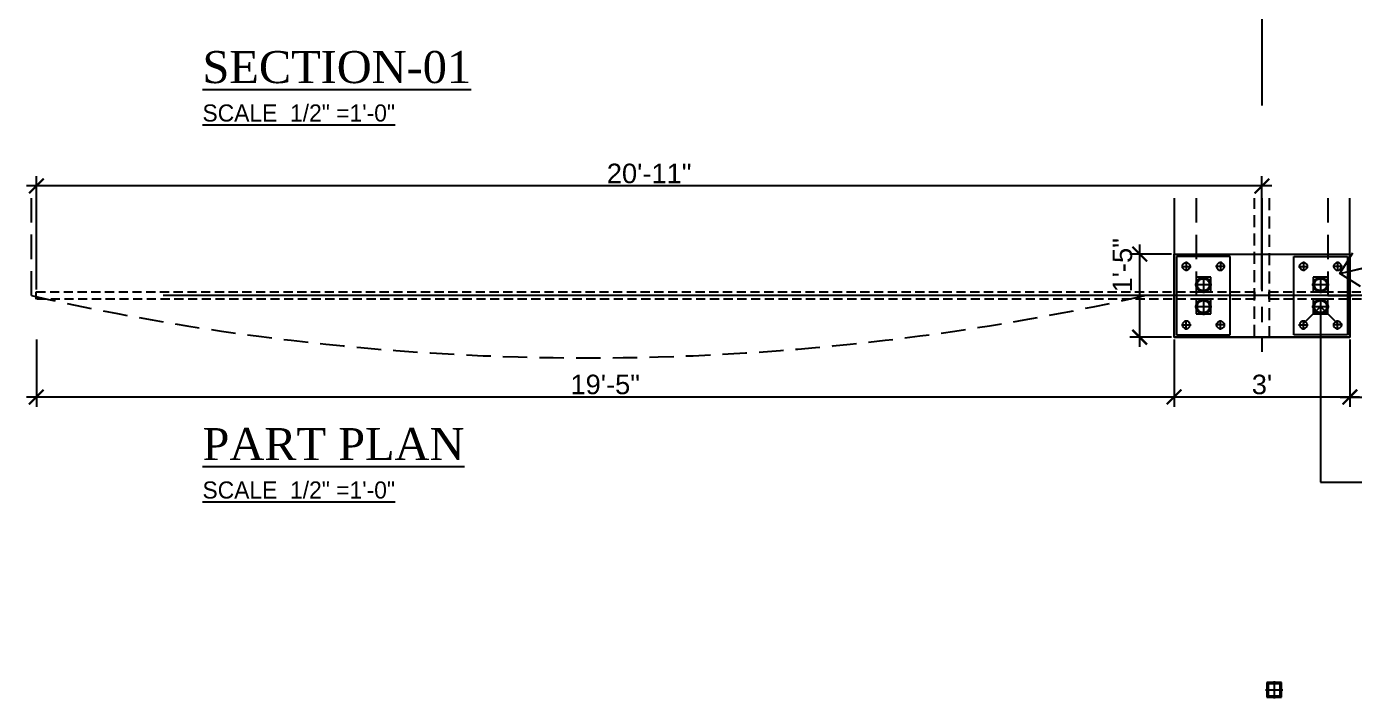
# Model space of a CAD drawing. Header units: inches. Extents: x 7915 to 10666, y -851 to 1175.
# Drawn here: x 9950.3 to 10222.3, y 511.5 to 649.1 of the extents above; entities that cross this region are included whole.
import ezdxf

# ---------------------------------------------------------------- set-up
doc = ezdxf.new("R2010")
doc.units = ezdxf.units.IN
doc.header["$LTSCALE"] = 10
doc.header["$MEASUREMENT"] = 0
for name, pattern in [('Amconstr', [9999, 9999, 0]), ('CENTER2', [28.575, 19.05, -3.175, 3.175, -3.175]), ('DASHED', [0.75, 0.5, -0.25]), ('HIDDEN', [9.525, 6.35, -3.175]), ('HIDDEN2', [0.1875, 0.125, -0.0625])]:
    doc.linetypes.add(name, pattern=pattern)
for name, color, linetype in [('DIM DET', 2, 'Continuous'), ('PARK LINE', 2, 'Continuous'), ('SHADE COL', 4, 'Continuous'), ('SHADE I SEC BEAM', 11, 'HIDDEN2'), ('TEFLONE', 41, 'Continuous'), ('TEXT', 3, 'Continuous'), ('TEXT DET', 2, 'Continuous'), ('WALL', 4, 'Continuous')]:
    doc.layers.add(name, color=color, linetype=linetype)
doc.styles.add('1-2 INCH', font='arial.ttf', dxfattribs={"height": 4})
doc.styles.add('1-5 INCH', font='GOTHIC.TTF', dxfattribs={"height": 1})
doc.styles.add('style1', font='times.ttf')
doc.dimstyles.new('1-2 INCH', dxfattribs={"dimtxt": 4, "dimasz": 3, "dimexe": 2, "dimexo": 0.5, "dimgap": 0.5, "dimtad": 1, "dimdec": 4, "dimzin": 0, "dimdsep": 46, "dimlunit": 4, "dimtxsty": '1-2 INCH', "dimblk": 'ARCHTICK', "dimcen": 2, "dimdle": 2, "dimclrd": 1, "dimclre": 8, "dimclrt": 3, "dimadec": 3, "dimazin": 0, "dimtfac": 1, "dimtdec": 4, "dimtofl": 0, "dimtmove": 2, "dimatfit": 3, "dimldrblk": 'AERO', "dimfxl": 0, "dimtolj": 1, "dimtzin": 0, "dimarcsym": 0})
doc.dimstyles.new('DET-DIM', dxfattribs={"dimtxt": 1, "dimasz": 0.75, "dimexe": 1, "dimexo": 1, "dimgap": 0.5, "dimtad": 1, "dimdec": 4, "dimzin": 0, "dimdsep": 46, "dimlunit": 4, "dimtxsty": '1-5 INCH', "dimblk": 'ARCHTICK', "dimcen": 2, "dimclrd": 1, "dimclre": 8, "dimclrt": 2, "dimadec": 3, "dimazin": 0, "dimtfac": 1, "dimtdec": 4, "dimtofl": 0, "dimtmove": 2, "dimatfit": 3, "dimldrblk": 'AERO', "dimfxl": 0, "dimtolj": 1, "dimtzin": 0, "dimarcsym": 0})

# ---------------------------------------------------------------- blocks, each defined once
blk = doc.blocks.new('_ArchTick')
at = {"color": 0, "const_width": 0.15}
blk.add_lwpolyline([(-0.5, -0.5), (0.5, 0.5)], dxfattribs=at)
blk = doc.blocks.new('*D267')
at = {"layer": 'Defpoints', "color": 0}
for p in [(10185.33, 585.49), (10221.33, 585.49), (10185.33, 573.24)]:
    blk.add_point(p, dxfattribs=at)
at = {"layer": 'DIM DET', "color": 8, "linetype": 'HIDDEN', "lineweight": -2}
for p, q in [((10185.33, 584.99), (10185.33, 571.24)), ((10221.33, 584.99), (10221.33, 571.24))]:
    blk.add_line(p, q, dxfattribs=at)
at = {"layer": 'DIM DET', "color": 1, "lineweight": -2}
blk.add_line((10223.33, 573.24), (10183.33, 573.24), dxfattribs=at)
at = {"layer": 'DIM DET', "color": 1, "lineweight": -2, "xscale": 3, "yscale": 3, "zscale": 3, "rotation": 180}
blk.add_blockref('_ArchTick', (10185.33, 573.24), dxfattribs=at)
at = {"layer": 'DIM DET', "color": 1, "lineweight": -2, "xscale": 3, "yscale": 3, "zscale": 3}
blk.add_blockref('_ArchTick', (10221.33, 573.24), dxfattribs=at)
at = {"layer": 'DIM DET', "color": 3, "insert": (10203.33, 575.79), "char_height": 4, "attachment_point": 5, "style": '1-2 INCH'}
blk.add_mtext("\\A1;3'", dxfattribs=at)
blk = doc.blocks.new('AERO')
blk.add_line((0, 0), (-1, 0))
blk.add_lwpolyline([(-0.707, 0.707), (0, 0), (-0.707, -0.707)])
blk = doc.blocks.new('*D268')
at = {"layer": 'Defpoints', "color": 0}
for p in [(9952.33, 585.49), (10185.33, 585.49), (9952.33, 573.24)]:
    blk.add_point(p, dxfattribs=at)
at = {"layer": 'DIM DET', "color": 8, "linetype": 'HIDDEN', "lineweight": -2}
for p, q in [((9952.33, 584.99), (9952.33, 571.24)), ((10185.33, 584.99), (10185.33, 571.24))]:
    blk.add_line(p, q, dxfattribs=at)
at = {"layer": 'DIM DET', "color": 1, "lineweight": -2}
blk.add_line((10187.33, 573.24), (9950.33, 573.24), dxfattribs=at)
at = {"layer": 'DIM DET', "color": 1, "lineweight": -2, "xscale": 3, "yscale": 3, "zscale": 3, "rotation": 180}
blk.add_blockref('_ArchTick', (9952.33, 573.24), dxfattribs=at)
at = {"layer": 'DIM DET', "color": 1, "lineweight": -2, "xscale": 3, "yscale": 3, "zscale": 3}
blk.add_blockref('_ArchTick', (10185.33, 573.24), dxfattribs=at)
at = {"layer": 'DIM DET', "color": 3, "insert": (10068.83, 575.79), "char_height": 4, "attachment_point": 5, "style": '1-2 INCH'}
blk.add_mtext('\\A1;19\'-5"', dxfattribs=at)
blk = doc.blocks.new('*D269')
at = {"layer": 'Defpoints', "color": 0}
for p in [(10221.33, 585.49), (10454.33, 585.49), (10454.33, 573.24)]:
    blk.add_point(p, dxfattribs=at)
at = {"layer": 'DIM DET', "color": 8, "linetype": 'HIDDEN', "lineweight": -2}
for p, q in [((10221.33, 584.99), (10221.33, 571.24)), ((10454.33, 584.99), (10454.33, 571.24))]:
    blk.add_line(p, q, dxfattribs=at)
at = {"layer": 'DIM DET', "color": 1, "lineweight": -2}
blk.add_line((10219.33, 573.24), (10456.33, 573.24), dxfattribs=at)
at = {"layer": 'DIM DET', "color": 1, "lineweight": -2, "xscale": 3, "yscale": 3, "zscale": 3, "rotation": 180}
blk.add_blockref('_ArchTick', (10221.33, 573.24), dxfattribs=at)
at = {"layer": 'DIM DET', "color": 1, "lineweight": -2, "xscale": 3, "yscale": 3, "zscale": 3}
blk.add_blockref('_ArchTick', (10454.33, 573.24), dxfattribs=at)
at = {"layer": 'DIM DET', "color": 3, "insert": (10337.83, 575.79), "char_height": 4, "attachment_point": 5, "style": '1-2 INCH'}
blk.add_mtext('\\A1;19\'-5"', dxfattribs=at)
blk = doc.blocks.new('*D270')
at = {"layer": 'Defpoints', "color": 0}
for p in [(9952.33, 616.44), (9952.33, 594.74), (10203.33, 594.74)]:
    blk.add_point(p, dxfattribs=at)
at = {"layer": 'DIM DET', "color": 8, "linetype": 'HIDDEN', "lineweight": -2}
for p, q in [((9952.33, 595.24), (9952.33, 618.44)), ((10203.33, 595.24), (10203.33, 618.44))]:
    blk.add_line(p, q, dxfattribs=at)
at = {"layer": 'DIM DET', "color": 1, "lineweight": -2}
blk.add_line((10205.33, 616.44), (9950.33, 616.44), dxfattribs=at)
at = {"layer": 'DIM DET', "color": 1, "lineweight": -2, "xscale": 3, "yscale": 3, "zscale": 3, "rotation": 180}
blk.add_blockref('_ArchTick', (9952.33, 616.44), dxfattribs=at)
at = {"layer": 'DIM DET', "color": 1, "lineweight": -2, "xscale": 3, "yscale": 3, "zscale": 3}
blk.add_blockref('_ArchTick', (10203.33, 616.44), dxfattribs=at)
at = {"layer": 'DIM DET', "color": 3, "insert": (10077.83, 618.98), "char_height": 4, "attachment_point": 5, "style": '1-2 INCH'}
blk.add_mtext('\\A1;20\'-11"', dxfattribs=at)
blk = doc.blocks.new('A$Cb01bacc0')
at = {"layer": 'SHADE COL', "linetype": 'Amconstr', "lineweight": 25}
h = blk.add_hatch(color=250, dxfattribs=at)
h.dxf.hatch_style = 1
edge = h.paths.add_edge_path(flags=17)
edge.add_arc((0, 0), 1.25, 0, 360)
edge = h.paths.add_edge_path()
edge.add_arc((0, 0), 1.5, 0, 360)
at = {"layer": 'SHADE COL', "color": 250, "linetype": 'Amconstr', "lineweight": 25}
for p, q in [((1.75, 0), (-1.75, 0)), ((0, -1.75), (0, 1.75))]:
    blk.add_line(p, q, dxfattribs=at)
at = {"layer": 'SHADE COL', "color": 1, "linetype": 'Amconstr', "lineweight": 25}
blk.add_lwpolyline([(-1.5, -1.5), (1.5, -1.5), (1.5, 1.5), (-1.5, 1.5)], close=True, dxfattribs=at)
at = {"layer": 'SHADE COL', "linetype": 'Amconstr', "lineweight": 25}
for radius in [1.5, 1.25]:
    blk.add_circle((0, 0), radius, dxfattribs=at)
blk = doc.blocks.new('A$Cdadfba19')
at = {"layer": 'SHADE COL', "color": 250, "linetype": 'Amconstr', "lineweight": 25}
for p, q in [((1, 0), (-1, 0)), ((0, 1), (0, -1))]:
    blk.add_line(p, q, dxfattribs=at)
at = {"layer": 'SHADE COL', "color": 1, "linetype": 'Amconstr', "lineweight": 25}
blk.add_lwpolyline([(-0.31, 0.75), (-0.75, 0.31), (-0.75, -0.31), (-0.31, -0.75), (0.31, -0.75), (0.75, -0.31), (0.75, 0.31), (0.31, 0.75)], close=True, dxfattribs=at)
blk = doc.blocks.new('A$Cc3f53ee2')
at = {"layer": 'SHADE COL', "linetype": 'Amconstr', "lineweight": 25}
h = blk.add_hatch(color=250, dxfattribs=at)
h.dxf.hatch_style = 1
h.paths.add_polyline_path([(1.25, 1.25), (-1.25, 1.25), (-1.25, -1.25), (1.25, -1.25)], flags=16)
h.paths.add_polyline_path([(1.5, 1.5), (-1.5, 1.5), (-1.5, -1.5), (1.5, -1.5)])
at = {"layer": 'SHADE COL', "color": 250, "linetype": 'Amconstr', "lineweight": 25}
for p, q in [((-1.75, 0), (1.75, 0)), ((0, 1.75), (0, -1.75))]:
    blk.add_line(p, q, dxfattribs=at)
at = {"layer": 'SHADE COL', "linetype": 'Amconstr', "lineweight": 25}
for points in [[(1.5, 1.5), (-1.5, 1.5), (-1.5, -1.5), (1.5, -1.5)], [(1.25, 1.25), (-1.25, 1.25), (-1.25, -1.25), (1.25, -1.25)]]:
    blk.add_lwpolyline(points, close=True, dxfattribs=at)
blk = doc.blocks.new('*D307')
at = {"layer": 'Defpoints', "color": 0}
for p in [(10178.3, 602.49), (10185.33, 602.49), (10185.33, 585.49)]:
    blk.add_point(p, dxfattribs=at)
at = {"layer": 'DIM DET', "color": 1, "lineweight": -2}
blk.add_line((10178.3, 583.49), (10178.3, 604.49), dxfattribs=at)
at = {"layer": 'DIM DET', "color": 8, "linetype": 'HIDDEN', "lineweight": -2}
for p, q in [((10184.83, 602.49), (10176.3, 602.49)), ((10184.83, 585.49), (10176.3, 585.49))]:
    blk.add_line(p, q, dxfattribs=at)
at = {"layer": 'DIM DET', "color": 1, "lineweight": -2, "xscale": 3, "yscale": 3, "zscale": 3}
for p, rotation in [((10178.3, 602.49), 90), ((10178.3, 585.49), 270)]:
    blk.add_blockref('_ArchTick', p, dxfattribs=dict(at, rotation=rotation))
at = {"layer": 'DIM DET', "color": 3, "insert": (10174.76, 600.21), "char_height": 4, "attachment_point": 5, "rotation": 90, "style": '1-2 INCH'}
blk.add_mtext('\\A1;1\'-5"', dxfattribs=at)

msp = doc.modelspace()

# ---------------------------------------------------------------- linework, layer by layer
at = {"layer": 'DIM DET', "color": 250, "linetype": 'CENTER2', "ltscale": 0.1}
for p, q in [((10203.32769, 613.96268), (10203.32769, 582.49329)), ((10224.32769, 593.99329), (10182.32769, 593.99329))]:
    msp.add_line(p, q, dxfattribs=at)
at = {"layer": 'PARK LINE', "linetype": 'Amconstr', "lineweight": 25}
msp.add_line((10428.32769, 593.99329), (9978.32769, 593.99329), dxfattribs=at)
at = {"layer": 'SHADE COL'}
msp.add_line((10203.32769, 688.69404), (10203.32769, 632.92825), dxfattribs=at)
at = {"layer": 'SHADE COL', "color": 1, "linetype": 'Amconstr', "lineweight": 25}
msp.add_lwpolyline([(10221.32769, 585.49329), (10185.32769, 585.49329), (10185.32769, 602.49329), (10221.32769, 602.49329)], close=True, dxfattribs=at)
at = {"layer": 'SHADE COL', "color": 2, "linetype": 'Amconstr', "lineweight": 25}
for points in [[(10196.82769, 601.99329), (10185.82769, 601.99329), (10185.82769, 585.99329), (10196.82769, 585.99329)], [(10209.82769, 601.99329), (10220.82769, 601.99329), (10220.82769, 585.99329), (10209.82769, 585.99329)]]:
    msp.add_lwpolyline(points, close=True, dxfattribs=at)
at = {"layer": 'SHADE I SEC BEAM', "ltscale": 2}
msp.add_lwpolyline([(10204.82769, 613.96268), (10204.82769, 585.49329), (10201.82769, 585.49329), (10201.82769, 613.96268)], dxfattribs=at)
at = {"layer": 'SHADE I SEC BEAM', "ltscale": 1.5}
for points in [[(9952.32769, 593.24329), (9952.32769, 594.74329), (10201.82769, 594.74329), (10201.82769, 593.24329)], [(10204.82769, 593.24329), (10204.82769, 594.74329), (10454.32769, 594.74329), (10454.32769, 593.24329)]]:
    msp.add_lwpolyline(points, close=True, dxfattribs=at)
at = {"layer": 'TEFLONE', "linetype": 'DASHED'}
for points in [[(10189.82777, 613.96268), (10189.8278, 593.9933), (10179.32899, 593.99328, -0.111700379), (9951.32791, 593.99299), (9951.32788, 613.96268)], [(10216.82762, 613.96268), (10216.82759, 593.9933), (10227.3264, 593.99328, 0.111700379), (10455.32748, 593.99299), (10455.32751, 613.96268)]]:
    msp.add_lwpolyline(points, format="xyb", dxfattribs=at)
at = {"layer": 'WALL', "lineweight": -3}
msp.add_lwpolyline([(10185.32769, 613.96268), (10185.32769, 585.49329), (10221.32769, 585.49329), (10221.32769, 613.96268)], dxfattribs=at)

# ---------------------------------------------------------------- block references
at = {"layer": 'SHADE COL', "color": 2, "linetype": 'Amconstr', "lineweight": 25, "xscale": -1}
for p in [(10187.82769, 599.99329), (10211.82769, 599.99329)]:
    msp.add_blockref('A$Cdadfba19', p, dxfattribs=at)
at = {"layer": 'SHADE COL', "color": 2, "linetype": 'Amconstr', "lineweight": 25}
for p in [(10194.82769, 599.99329), (10218.82769, 599.99329)]:
    msp.add_blockref('A$Cdadfba19', p, dxfattribs=at)
at = {"layer": 'SHADE COL', "linetype": 'Amconstr', "lineweight": 25, "rotation": 180}
for p in [(10191.32769, 596.24329), (10215.32769, 596.24329), (10191.32769, 591.74329), (10215.32769, 591.74329)]:
    msp.add_blockref('A$Cb01bacc0', p, dxfattribs=at)
at = {"layer": 'SHADE COL', "color": 2, "linetype": 'Amconstr', "lineweight": 25, "rotation": 180}
for p in [(10187.82769, 587.99329), (10211.82769, 587.99329)]:
    msp.add_blockref('A$Cdadfba19', p, dxfattribs=at)
at = {"layer": 'SHADE COL', "color": 2, "linetype": 'Amconstr', "lineweight": 25, "xscale": -1, "rotation": 180}
for p in [(10194.82769, 587.99329), (10218.82769, 587.99329)]:
    msp.add_blockref('A$Cdadfba19', p, dxfattribs=at)
at = {"layer": 'SHADE COL', "linetype": 'Amconstr', "lineweight": 25}
msp.add_blockref('A$Cc3f53ee2', (10205.82991, 513.29861), dxfattribs=at)

# ---------------------------------------------------------------- texts
at = {"layer": 'TEXT', "attachment_point": 1, "style": 'style1'}
for s, insert, char_height in [('\\A1;{\\fTimes New Roman TUR|b0|i0|c162|p18;\\LSECTION-0\\fTimes New Roman TUR|b0|i0|c0|p18;1\\fTimes New Roman TUR|b0|i0|c162|p18;\\P\\fCentury Gothic|b0|i0|c0|p34;\\H0.53333x;\\C2;SCALE  1/2" =1\'-0"}', (9986.35465, 644.06244, 0.38387), 6.55606439), ('\\A1;{\\LPART PLAN\\fTimes New Roman TUR|b0|i0|c162|p18;\\P\\fCentury Gothic|b0|i0|c0|p34;\\H0.53333x;\\C2;SCALE  1/2" =1\'-0"}', (9986.35465, 566.88995, 0.38387), 6.5560644)]:
    msp.add_mtext_dynamic_manual_height_columns(s, width=105.7978045, gutter_width=317.57969, heights=[0], dxfattribs=dict(at, insert=insert, char_height=char_height))

# ---------------------------------------------------------------- dimensions: what is measured, and where the dimension line sits
at = {"layer": 'DIM DET'}
for base, p1, p2, picture, middle in [((9952.32769, 616.43706), (10203.32769, 594.74329), (9952.32769, 594.74329), '*D270', (10077.82769, 618.97935)), ((9952.32769, 573.2448), (10185.32769, 585.49329), (9952.32769, 585.49329), '*D268', (10068.82769, 575.78709)), ((10185.32769, 573.2448), (10221.32769, 585.49329), (10185.32769, 585.49329), '*D267', (10203.32769, 575.78846))]:
    dim = msp.add_linear_dim(base=base, p1=p1, p2=p2, angle=180, dimstyle='1-2 INCH', dxfattribs=at)
    dim.commit()
    dim.dimension.update_dxf_attribs({"geometry": picture, "text_midpoint": middle})
dim = msp.add_linear_dim(base=(10178.30104, 602.49329), p1=(10185.32769, 585.49329), p2=(10185.32769, 602.49329), angle=90, dimstyle='1-2 INCH', dxfattribs=at)
dim.commit()
dim.dimension.update_dxf_attribs({"geometry": '*D307', "text_midpoint": (10174.75875, 600.20522), "dimtype": 160})
dim = msp.add_linear_dim(base=(10454.32769, 573.2448), p1=(10221.32769, 585.49329), p2=(10454.32769, 585.49329), dimstyle='1-2 INCH', dxfattribs=at)
dim.commit()
dim.dimension.update_dxf_attribs({"geometry": '*D269', "text_midpoint": (10337.82769, 575.78709)})

# ---------------------------------------------------------------- leaders
at = {"layer": 'TEXT DET'}
for points in [[(10219.26327, 598.53688), (10241.23217, 603.60089), (10334.44362, 603.60089)], [(10215.32769, 591.74329), (10215.32769, 555.7826), (10243.89132, 555.7826)]]:
    msp.add_leader(points, dimstyle='DET-DIM', override={"dimasz": 5, "dimtad": 0}, dxfattribs=at)

doc.saveas('drawing.dxf')
